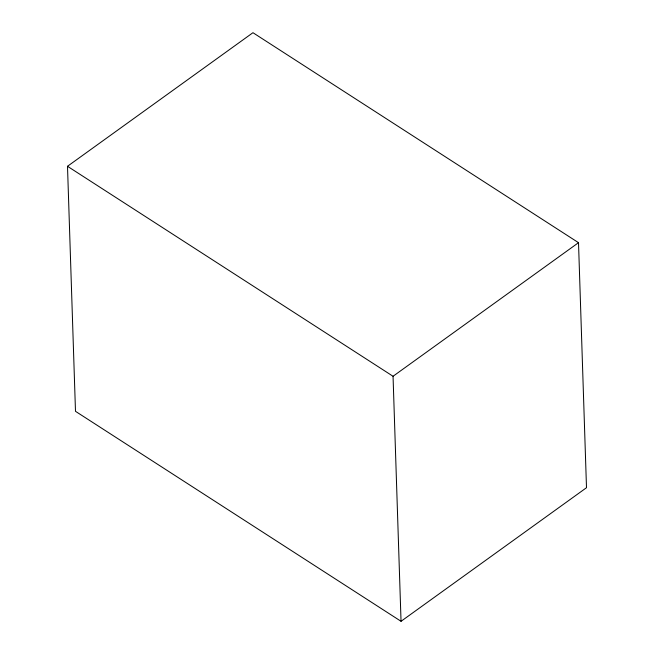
<?xml version="1.0" encoding="UTF-8"?>
<svg xmlns="http://www.w3.org/2000/svg" width="654" height="654" viewBox="0 0 654 654"><rect width="100%" height="100%" fill="white"/><g stroke="black" fill="none" stroke-linecap="round" stroke-linejoin="round"><path stroke-width="0.98" d="M67.501 166.288L252.959 32.7L578.512 242.683L586.499 487.712L401.041 621.3L75.488 411.317L67.501 166.288L393.046 376.271L401.041 621.3M393.046 376.271L578.512 242.683"/></g></svg>
